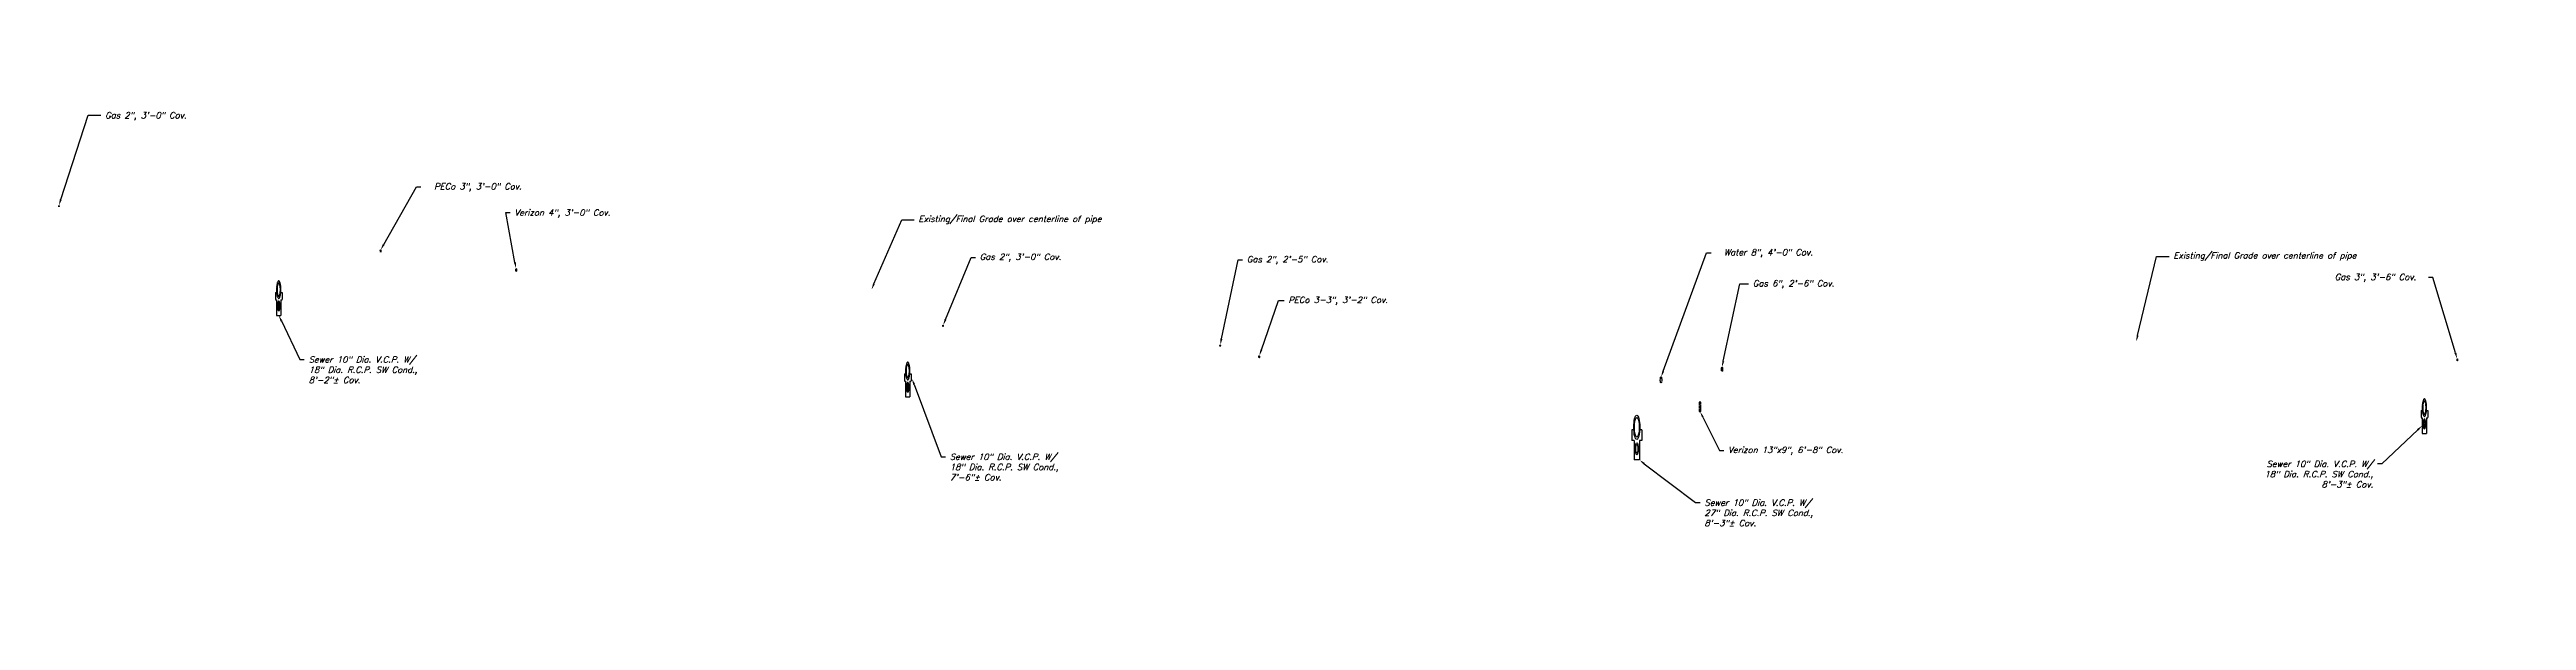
# Model space of a CAD drawing. Header units: feet. Extents: x 2726195 to 2731460, y 295075 to 297838.
# Drawn here: x 2726821 to 2727951, y 295172 to 295432 of the extents above; entities that cross this region are included whole.
import ezdxf
from ezdxf import colors
from ezdxf.entities.mleader import LeaderData, LeaderLine
from ezdxf.math import Vec2, Vec3

# ---------------------------------------------------------------- set-up
doc = ezdxf.new("R2010")
doc.units = ezdxf.units.FT
doc.header["$MEASUREMENT"] = 0
for name, pattern in [('PWD-NGAS', [2.35, 2, -0.05, 0.1, -0.05, 0.1, -0.05]), ('PWD-SSWR', [3.3, 1.5, -0.15, 1.5, -0.15]), ('PWD-TELE', [1.5, 1, -0.05, 0.1, -0.05, 0.1, -0.05, 0.1, -0.05]), ('PWD-WATR', [2.2, 2, -0.05, 0.1, -0.05])]:
    doc.linetypes.add(name, pattern=pattern)
for name, color, linetype in [('EX-TEXT', 7, 'Continuous'), ('EX-TEXT-GAS-W2', 51, 'Continuous'), ('EX-TEXT-GAS-W3', 51, 'Continuous'), ('EX-TEXT-GAS-W4', 51, 'Continuous'), ('EX-TEXT-PECO-W2', 22, 'Continuous'), ('EX-TEXT-PECO-W3', 22, 'Continuous'), ('EX-TEXT-SEWER-W2', 70, 'Continuous'), ('EX-TEXT-SEWER-W3', 70, 'Continuous'), ('EX-TEXT-SEWER-W4', 70, 'Continuous'), ('EX-TEXT-VERIZON-W2', 30, 'Continuous'), ('EX-TEXT-VERIZON-W3', 30, 'Continuous'), ('EX-TEXT-WATER-W4', 151, 'Continuous'), ('EX-UTIL-GAS', 51, 'PWD-NGAS'), ('EX-UTIL-PECO', 22, 'PWD-TELE'), ('EX-UTIL-SEWER', 70, 'PWD-SSWR'), ('EX-UTIL-VERIZON', 30, 'PWD-TELE'), ('EX-UTIL-WATER', 151, 'PWD-WATR')]:
    doc.layers.add(name, color=color, linetype=linetype)
doc.styles.add('EX-100', font='simplex.shx', dxfattribs={"oblique": 15, "height": 0.1})

# ---------------------------------------------------------------- blocks, each defined once
blk = doc.blocks.new('A$C7A5C689E')
at = {"layer": 'EX-UTIL-SEWER', "ltscale": 0.5}
for points in [[(-0.95, -0.34), (-1.5, -0.34)], [(-1.5, -0.34), (-1.5, -1.17)], [(-1, -1.17), (-1.5, -1.17)], [(-1, -1.17), (-1, -2.93)], [(1.5, -0.34), (0.95, -0.34)], [(1, -1.17), (1, -2.93)], [(1.5, -1.17), (1, -1.17)], [(1.5, -0.34), (1.5, -1.17)], [(1, -2.93), (-1, -2.93)]]:
    blk.add_lwpolyline(points, dxfattribs=at)
for centre, radius in [((0, 0), 1), ((0, 0), 0.75), ((0, -1.86), 0.567), ((0, -1.86), 0.417)]:
    blk.add_circle(centre, radius, dxfattribs=at)
blk = doc.blocks.new('A$C61AD5EC6')
at = {"layer": 'EX-UTIL-SEWER', "linetype": 'Continuous', "ltscale": 0.5}
for points in [[(-1.35, -0.28), (-2.24, -0.28)], [(-2.24, -0.28), (-2.24, -1.52)], [(-1.2, -1.52), (-2.24, -1.52)], [(-1.2, -1.52), (-1.2, -3.73)], [(2.24, -1.52), (1.2, -1.52)], [(1.2, -1.52), (1.2, -3.73)], [(2.24, -0.28), (1.35, -0.28)], [(2.24, -0.28), (2.24, -1.52)], [(1.2, -3.73), (-1.2, -3.73)]]:
    blk.add_lwpolyline(points, dxfattribs=at)
for centre, radius in [((0, 0), 1.38), ((0, 0), 1.12), ((0, -2.45), 0.68), ((0, -2.45), 0.5)]:
    blk.add_circle(centre, radius, dxfattribs=at)

msp = doc.modelspace()

# ---------------------------------------------------------------- linework, layer by layer
at = {"layer": 'EX-UTIL-GAS'}
for centre, major_axis, ratio in [((2726825.699, 295360.534), (0, 0.335), 0.24925373), ((2727228.815, 295305.99), (0, 0.335), 0.24925373), ((2727355.162, 295296.954), (0, 0.335), 0.24925373), ((2727583.971, 295286.189), (0, 1), 0.25), ((2727919.178, 295290.527), (0, 0.5), 0.25)]:
    msp.add_ellipse(centre, major_axis=major_axis, ratio=ratio, dxfattribs=at)
at = {"layer": 'EX-UTIL-PECO'}
for centre, major_axis, ratio in [((2726972.374, 295340.121), (0, 0.5), 0.25), ((2727372.911, 295291.827), (0, 0.541), 0.24930748)]:
    msp.add_ellipse(centre, major_axis=major_axis, ratio=ratio, dxfattribs=at)
at = {"layer": 'EX-UTIL-VERIZON'}
msp.add_lwpolyline([(2727573.486, 295271.241), (2727573.486, 295266.911), (2727574.236, 295266.911), (2727574.236, 295271.241)], close=True, dxfattribs=at)
msp.add_ellipse((2727034.202, 295331.468), major_axis=(0, 0.666), ratio=0.24756189, dxfattribs=at)
at = {"layer": 'EX-UTIL-WATER'}
msp.add_ellipse((2727556.149, 295281.37), major_axis=(0, 1.34), ratio=0.25, dxfattribs=at)

# ---------------------------------------------------------------- block references
at = {"layer": 'EX-UTIL-SEWER', "ltscale": 0.5, "xscale": -1, "yscale": 4}
for p in [(2726925.945, 295322.506), (2727212.716, 295285.427), (2727904.196, 295268.733)]:
    msp.add_blockref('A$C7A5C689E', p, dxfattribs=at)
at = {"layer": 'EX-UTIL-SEWER', "linetype": 'Continuous', "ltscale": 0.5, "yscale": 4}
msp.add_blockref('A$C61AD5EC6', (2727545.109, 295259.785), dxfattribs=at)

# ---------------------------------------------------------------- leaders
at = {"layer": 'EX-TEXT'}
ml = msp.add_multileader_mtext('Standard', dxfattribs=at)
ml.set_content('Existing/Final Grade over centerline of pipe', color=256, style='EX-100')
ml.set_leader_properties(color=256, linetype='ByLayer', lineweight=-1)
ml.build(insert=Vec2(0, 0))
ml.multileader.update_dxf_attribs({"dogleg_length": 0.1, "arrow_head_size": 2.8, "scale": 20})
ctx = ml.context
ctx.base_point, ctx.scale, ctx.char_height, ctx.arrow_head_size, ctx.plane_origin = Vec3(2726591.874, 295429.542), 20, 2.8, 2.8, Vec3(2726637.133, 295341.176)
notes = []
notes.append((ctx, [(1, (1, 1, 0), (2726586.169, 295429.542), (1, 0), 5.705, [(0, [(2726575.795, 295407.196)], 0, [])])]))
ctx.mtext.insert, ctx.mtext.rotation, ctx.mtext.width, ctx.mtext.flow_direction = Vec3(2726593.874, 295431.409), -5.66275348, 49.68619, 5
ml = msp.add_multileader_mtext('Standard', dxfattribs=at)
ml.set_content('Existing/Final Grade over centerline of pipe', color=256, style='EX-100')
ml.set_leader_properties(color=256, linetype='ByLayer', lineweight=-1)
ml.build(insert=Vec2(0, 0))
ml.multileader.update_dxf_attribs({"dogleg_length": 0.1, "arrow_head_size": 2.8, "scale": 20})
ctx = ml.context
ctx.base_point, ctx.scale, ctx.char_height, ctx.arrow_head_size, ctx.plane_origin = Vec3(2727215.66, 295354.303), 20, 2.8, 2.8, Vec3(2727260.919, 295265.937)
notes.append((ctx, [(1, (1, 1, 0), (2727209.954, 295354.303), (1, 0), 5.705, [(0, [(2727196.208, 295322.543)], 0, [])])]))
ctx.mtext.insert, ctx.mtext.rotation, ctx.mtext.width, ctx.mtext.flow_direction = Vec3(2727217.66, 295356.17), -5.66275348, 49.68619, 5
ml = msp.add_multileader_mtext('Standard', dxfattribs=at)
ml.set_content('Existing/Final Grade over centerline of pipe', color=256, style='EX-100')
ml.set_leader_properties(color=256, linetype='ByLayer', lineweight=-1)
ml.build(insert=Vec2(0, 0))
ml.multileader.update_dxf_attribs({"dogleg_length": 0.1, "arrow_head_size": 2.8, "scale": 20})
ctx = ml.context
ctx.base_point, ctx.scale, ctx.char_height, ctx.arrow_head_size, ctx.plane_origin = Vec3(2727787.792, 295337.631), 20, 2.8, 2.8, Vec3(2727824.283, 295240.634)
notes.append((ctx, [(1, (1, 1, 0), (2727782.087, 295337.631), (1, 0), 5.705, [(0, [(2727772.806, 295298.863)], 0, [])])]))
ctx.mtext.insert, ctx.mtext.rotation, ctx.mtext.width, ctx.mtext.flow_direction = Vec3(2727789.792, 295339.498), -5.66275348, 49.68619, 5
at = {"layer": 'EX-TEXT-GAS-W2'}
ml = msp.add_multileader_mtext('Standard', dxfattribs=at)
ml.set_content('Gas 2", 3\'-0" Cov.', color=256, style='EX-100')
ml.set_leader_properties(color=256, linetype='ByLayer', lineweight=-1)
ml.build(insert=Vec2(0, 0))
ml.multileader.update_dxf_attribs({"dogleg_length": 0.1, "arrow_head_size": 2.8, "scale": 20})
ctx = ml.context
ctx.base_point, ctx.scale, ctx.char_height, ctx.arrow_head_size, ctx.plane_origin = Vec3(2726844.835, 295401.978), 20, 2.8, 2.8, Vec3(2726890.094, 295313.612)
notes.append((ctx, [(1, (1, 1, 0), (2726839.129, 295401.978), (1, 0), 5.705, [(0, [(2726825.717, 295360.869)], 0, [])])]))
ctx.mtext.insert, ctx.mtext.rotation, ctx.mtext.width, ctx.mtext.flow_direction = Vec3(2726846.835, 295403.378), -5.66275348, 28.62069, 5
at = {"layer": 'EX-TEXT-GAS-W3'}
ml = msp.add_multileader_mtext('Standard', dxfattribs=at)
ml.set_content('Gas 2", 3\'-0" Cov.', color=256, style='EX-100')
ml.set_leader_properties(color=256, linetype='ByLayer', lineweight=-1)
ml.build(insert=Vec2(0, 0))
ml.multileader.update_dxf_attribs({"dogleg_length": 0.1, "arrow_head_size": 2.8, "scale": 20})
ctx = ml.context
ctx.base_point, ctx.scale, ctx.char_height, ctx.arrow_head_size, ctx.plane_origin = Vec3(2727243.594, 295337.223), 20, 2.8, 2.8, Vec3(2727206.785, 295304.983)
notes.append((ctx, [(0, (1, 1, 0), (2727241.594, 295337.223), (1, 0), 2, [(0, [(2727228.87, 295306.298)], 0, [])])]))
ctx.mtext.insert, ctx.mtext.rotation, ctx.mtext.flow_direction = Vec3(2727245.594, 295338.889), -5.66275348, 5
ml = msp.add_multileader_mtext('Standard', dxfattribs=at)
ml.set_content('Gas 2", 2\'-5" Cov.', color=256, style='EX-100')
ml.set_leader_properties(color=256, linetype='ByLayer', lineweight=-1)
ml.build(insert=Vec2(0, 0))
ml.multileader.update_dxf_attribs({"dogleg_length": 0.1, "arrow_head_size": 2.8, "scale": 20})
ctx = ml.context
ctx.base_point, ctx.scale, ctx.char_height, ctx.arrow_head_size, ctx.plane_origin = Vec3(2727365.35, 295336.099), 20, 2.8, 2.8, Vec3(2727330.492, 295297.998)
notes.append((ctx, [(0, (1, 1, 0), (2727363.349, 295336.099), (1, 0), 2, [(0, [(2727355.182, 295297.289)], 0, [])])]))
ctx.mtext.insert, ctx.mtext.rotation, ctx.mtext.flow_direction = Vec3(2727367.35, 295337.766), -5.66275348, 5
ml = msp.add_multileader_mtext('Standard', dxfattribs=at)
ml.set_content('Gas 6", 2\'-6" Cov.', color=256, style='EX-100')
ml.set_leader_properties(color=256, linetype='ByLayer', lineweight=-1)
ml.build(insert=Vec2(0, 0))
ml.multileader.update_dxf_attribs({"dogleg_length": 0.1, "arrow_head_size": 2.8, "scale": 20})
ctx = ml.context
ctx.base_point, ctx.scale, ctx.char_height, ctx.arrow_head_size, ctx.plane_origin = Vec3(2727596.046, 295325.108), 20, 2.8, 2.8, Vec3(2727627.065, 295257.467)
notes.append((ctx, [(1, (1, 1, 0), (2727592.047, 295325.108), (1, 0), 4, [(0, [(2727583.944, 295287.189)], 0, [])])]))
ctx.mtext.insert, ctx.mtext.rotation, ctx.mtext.flow_direction = Vec3(2727598.046, 295326.775), -5.66275348, 5
at = {"layer": 'EX-TEXT-GAS-W4'}
ml = msp.add_multileader_mtext('Standard', dxfattribs=at)
ml.set_content('Gas 3", 3\'-6" Cov.', color=256, style='EX-100')
ml.set_leader_properties(color=256, linetype='ByLayer', lineweight=-1)
ml.build(insert=Vec2(0, 0))
ml.multileader.update_dxf_attribs({"dogleg_length": 0.1, "arrow_head_size": 2.8, "scale": 20})
ctx = ml.context
ctx.base_point, ctx.scale, ctx.char_height, ctx.arrow_head_size, ctx.plane_origin = Vec3(2727861.344, 295327.997), 20, 2.8, 2.8, Vec3(2727927.154, 295229.067)
notes.append((ctx, [(0, (1, 1, 0), (2727908.028, 295327.997), (-1, 0), 2, [(0, [(2727919.144, 295291.013)], 0, [])])]))
ctx.mtext.insert, ctx.mtext.rotation, ctx.mtext.flow_direction = Vec3(2727863.344, 295329.663), -5.66275348, 5
at = {"layer": 'EX-TEXT-PECO-W2'}
ml = msp.add_multileader_mtext('Standard', dxfattribs=at)
ml.set_content('PECo 3", 3\'-0" Cov.', color=256, style='EX-100')
ml.set_leader_properties(color=256, linetype='ByLayer', lineweight=-1)
ml.build(insert=Vec2(0, 0))
ml.multileader.update_dxf_attribs({"dogleg_length": 0.1, "arrow_head_size": 2.8, "scale": 20})
ctx = ml.context
ctx.base_point, ctx.scale, ctx.char_height, ctx.arrow_head_size, ctx.plane_origin = Vec3(2726990.66, 295369.299), 20, 2.8, 2.8, Vec3(2727114.555, 295250.48)
ctx.text_align_type = 2
notes.append((ctx, [(0, (1, 1, 0), (2726988.712, 295369.299), (1, 0), 1.947, [(0, [(2726972.409, 295340.621)], 0, [])])]))
ctx.mtext.insert, ctx.mtext.rotation, ctx.mtext.alignment, ctx.mtext.flow_direction = Vec3(2727036.695, 295370.966), -5.66275348, 3, 5
at = {"layer": 'EX-TEXT-PECO-W3'}
ml = msp.add_multileader_mtext('Standard', dxfattribs=at)
ml.set_content('PECo 3-3", 3\'-2" Cov.', color=256, style='EX-100')
ml.set_leader_properties(color=256, linetype='ByLayer', lineweight=-1)
ml.build(insert=Vec2(0, 0))
ml.multileader.update_dxf_attribs({"dogleg_length": 0.1, "arrow_head_size": 2.8, "scale": 20})
ctx = ml.context
ctx.base_point, ctx.scale, ctx.char_height, ctx.arrow_head_size, ctx.plane_origin = Vec3(2727384.269, 295317.582), 20, 2.8, 2.8, Vec3(2727527.686, 295167.699)
notes.append((ctx, [(0, (1, 1, 0), (2727381.799, 295317.582), (1, 0), 2.47, [(0, [(2727373.008, 295292.369)], 0, [])])]))
ctx.mtext.insert, ctx.mtext.rotation, ctx.mtext.flow_direction = Vec3(2727386.269, 295319.248), -5.66275348, 5
at = {"layer": 'EX-TEXT-SEWER-W2'}
ml = msp.add_multileader_mtext('Standard', dxfattribs=at)
ml.set_content('{\\Fromans|c0;\\Q17;Sewer 10" Dia. V.C.P. W/\\P18" Dia. R.C.P. SW Cond.,\\P8\'-2"%%P Cov.}', color=256, style='EX-100')
ml.set_leader_properties(color=256, linetype='ByLayer', lineweight=-1)
ml.build(insert=Vec2(0, 0))
ml.multileader.update_dxf_attribs({"dogleg_length": 0.1, "arrow_head_size": 2.8, "scale": 20})
ctx = ml.context
ctx.base_point, ctx.scale, ctx.char_height, ctx.arrow_head_size, ctx.plane_origin = Vec3(2726937.602, 295290.666), 20, 2.8, 2.8, Vec3(2726889.948, 295475.769)
notes.append((ctx, [(1, (1, 1, 0), (2726935.602, 295290.666), (1, 0), 2, [(0, [(2726925.945, 295310.786)], 0, [])])]))
ctx.mtext.insert, ctx.mtext.rotation, ctx.mtext.flow_direction = Vec3(2726939.602, 295292.066), -5.66275348, 5
at = {"layer": 'EX-TEXT-SEWER-W3'}
ml = msp.add_multileader_mtext('Standard', dxfattribs=at)
ml.set_content('{\\Fromans|c0;\\Q17;Sewer 10" Dia. V.C.P. W/\\P18" Dia. R.C.P. SW Cond.,\\P7\'-6"%%P Cov.}', color=256, style='EX-100')
ml.set_leader_properties(color=256, linetype='ByLayer', lineweight=-1)
ml.build(insert=Vec2(0, 0))
ml.multileader.update_dxf_attribs({"dogleg_length": 0.1, "arrow_head_size": 2.8, "scale": 20})
ctx = ml.context
ctx.base_point, ctx.scale, ctx.char_height, ctx.arrow_head_size, ctx.plane_origin = Vec3(2727229.904, 295246.324), 20, 2.8, 2.8, Vec3(2727387.984, 295172.443)
notes.append((ctx, [(0, (1, 1, 0), (2727227.904, 295246.324), (1, 0), 2, [(0, [(2727214.669, 295281.917)], 0, [])])]))
ctx.mtext.insert, ctx.mtext.rotation, ctx.mtext.flow_direction = Vec3(2727231.904, 295247.724), -5.66275348, 5
ml = msp.add_multileader_mtext('Standard', dxfattribs=at)
ml.set_content('{\\Fromans|c0;\\Q17;Sewer 10" Dia. V.C.P. W/\\P27" Dia. R.C.P. SW Cond.,\\P8\'-3"%%P Cov.}', color=256, style='EX-100')
ml.set_leader_properties(color=256, linetype='ByLayer', lineweight=-1)
ml.build(insert=Vec2(0, 0))
ml.multileader.update_dxf_attribs({"dogleg_length": 0.1, "arrow_head_size": 2.8, "scale": 20})
ctx = ml.context
ctx.base_point, ctx.scale, ctx.char_height, ctx.arrow_head_size, ctx.plane_origin = Vec3(2727573.936, 295225.442), 20, 2.8, 2.8, Vec3(2727587.838, 295193.228)
notes.append((ctx, [(0, (1, 1, 0), (2727571.936, 295225.442), (1, 0), 2, [(0, [(2727546.309, 295244.853)], 0, [])])]))
ctx.mtext.insert, ctx.mtext.rotation, ctx.mtext.flow_direction = Vec3(2727575.936, 295226.842), -5.66275348, 5
at = {"layer": 'EX-TEXT-SEWER-W4'}
ml = msp.add_multileader_mtext('Standard', dxfattribs=at)
ml.set_content('{\\Fromans|c0;\\Q17;Sewer 10" Dia. V.C.P. W/\\P18" Dia. R.C.P. SW Cond.,\\P8\'-3"%%P Cov.}', color=256, style='EX-100')
ml.set_leader_properties(color=256, linetype='ByLayer', lineweight=-1)
ml.build(insert=Vec2(0, 0))
ml.multileader.update_dxf_attribs({"dogleg_length": 0.1, "arrow_head_size": 2.8, "scale": 20})
ctx = ml.context
ctx.base_point, ctx.scale, ctx.char_height, ctx.arrow_head_size, ctx.plane_origin = Vec3(2727822.194, 295243.09), 20, 2.8, 2.8, Vec3(2727662.936, 295239.021)
ctx.text_align_type = 2
notes.append((ctx, [(0, (1, 1, 0), (2727884.824, 295243.09), (-1, 0), 2, [(0, [(2727903.196, 295260.533)], 0, [])])]))
ctx.mtext.insert, ctx.mtext.rotation, ctx.mtext.alignment, ctx.mtext.flow_direction = Vec3(2727880.824, 295244.49), -5.66275348, 3, 5
at = {"layer": 'EX-TEXT-VERIZON-W2'}
ml = msp.add_multileader_mtext('Standard', dxfattribs=at)
ml.set_content('Verizon 4",\\P3\'-0" Cov.', color=256, style='EX-100')
ml.set_leader_properties(color=256, linetype='ByLayer', lineweight=-1)
ml.build(insert=Vec2(0, 0))
ml.multileader.update_dxf_attribs({"dogleg_length": 0.1, "arrow_head_size": 2.8, "scale": 20})
ctx = ml.context
ctx.base_point, ctx.scale, ctx.char_height, ctx.arrow_head_size, ctx.plane_origin = Vec3(2726791.011, 295405.039), 20, 2.8, 2.8, Vec3(2726828.856, 295548.63)
notes.append((ctx, [(1, (1, 1, 0), (2726789.011, 295405.039), (1, 0), 2, [(0, [(2726756.158, 295370.094)], 0, [])])]))
ctx.mtext.insert, ctx.mtext.rotation, ctx.mtext.width, ctx.mtext.flow_direction = Vec3(2726793.011, 295406.439), -5.66275348, 56.10041, 5
ml = msp.add_multileader_mtext('Standard', dxfattribs=at)
ml.set_content('Verizon 4", 3\'-0" Cov.', color=256, style='EX-100')
ml.set_leader_properties(color=256, linetype='ByLayer', lineweight=-1)
ml.build(insert=Vec2(0, 0))
ml.multileader.update_dxf_attribs({"dogleg_length": 0.1, "arrow_head_size": 2.8, "scale": 20})
ctx = ml.context
ctx.base_point, ctx.scale, ctx.char_height, ctx.arrow_head_size, ctx.plane_origin = Vec3(2727031.459, 295357.658), 20, 2.8, 2.8, Vec3(2727026.66, 295378.444)
notes.append((ctx, [(1, (1, 1, 0), (2727029.459, 295357.658), (1, 0), 2, [(0, [(2727034.166, 295332.121)], 0, [])])]))
ctx.mtext.insert, ctx.mtext.rotation, ctx.mtext.width, ctx.mtext.flow_direction = Vec3(2727033.459, 295359.058), -5.66275348, 26.80369, 5
at = {"layer": 'EX-TEXT-VERIZON-W3'}
ml = msp.add_multileader_mtext('Standard', dxfattribs=at)
ml.set_content('Verizon 13"x9", 6\'-8" Cov.', color=256, style='EX-100')
ml.set_leader_properties(color=256, linetype='ByLayer', lineweight=-1)
ml.build(insert=Vec2(0, 0))
ml.multileader.update_dxf_attribs({"dogleg_length": 0.1, "arrow_head_size": 2.8, "scale": 20})
ctx = ml.context
ctx.base_point, ctx.scale, ctx.char_height, ctx.arrow_head_size, ctx.plane_origin = Vec3(2727584.76, 295249.209), 20, 2.8, 2.8, Vec3(2727546.462, 295282.023)
notes.append((ctx, [(1, (1, 1, 0), (2727582.76, 295249.209), (1, 0), 2, [(0, [(2727573.988, 295266.911)], 0, [])])]))
ctx.mtext.insert, ctx.mtext.rotation, ctx.mtext.flow_direction = Vec3(2727586.76, 295250.876), -5.66275348, 5
at = {"layer": 'EX-TEXT-WATER-W4'}
ml = msp.add_multileader_mtext('Standard', dxfattribs=at)
ml.set_content('Water 8", 4\'-0" Cov.', color=256, style='EX-100')
ml.set_leader_properties(color=256, linetype='ByLayer', lineweight=-1)
ml.build(insert=Vec2(0, 0))
ml.multileader.update_dxf_attribs({"dogleg_length": 0.1, "arrow_head_size": 2.8, "scale": 20})
ctx = ml.context
ctx.base_point, ctx.scale, ctx.char_height, ctx.arrow_head_size, ctx.plane_origin = Vec3(2727578.95, 295339.239), 20, 2.8, 2.8, Vec3(2727670.603, 295551.852)
ctx.text_align_type = 2
notes.append((ctx, [(0, (1, 1, 0), (2727576.95, 295339.239), (1, 0), 2, [(0, [(2727556.198, 295282.696)], 0, [])])]))
ctx.mtext.insert, ctx.mtext.rotation, ctx.mtext.alignment, ctx.mtext.flow_direction = Vec3(2727625.386, 295340.906), -5.66275348, 3, 5
for ctx, leaders in notes:
    for number, flags, end, landing, length, lines in leaders:
        leader = LeaderData()
        leader.index, (leader.has_last_leader_line, leader.has_dogleg_vector, leader.attachment_direction) = number, flags
        leader.last_leader_point, leader.dogleg_vector, leader.dogleg_length = Vec3(end), Vec3(landing), length
        for number, points, colour, breaks in lines:
            line = LeaderLine()
            line.index, line.vertices, line.color, line.breaks = number, Vec3.list(points), colors.encode_raw_color(colour), breaks
            leader.lines.append(line)
        ctx.leaders.append(leader)

doc.saveas('drawing.dxf')
